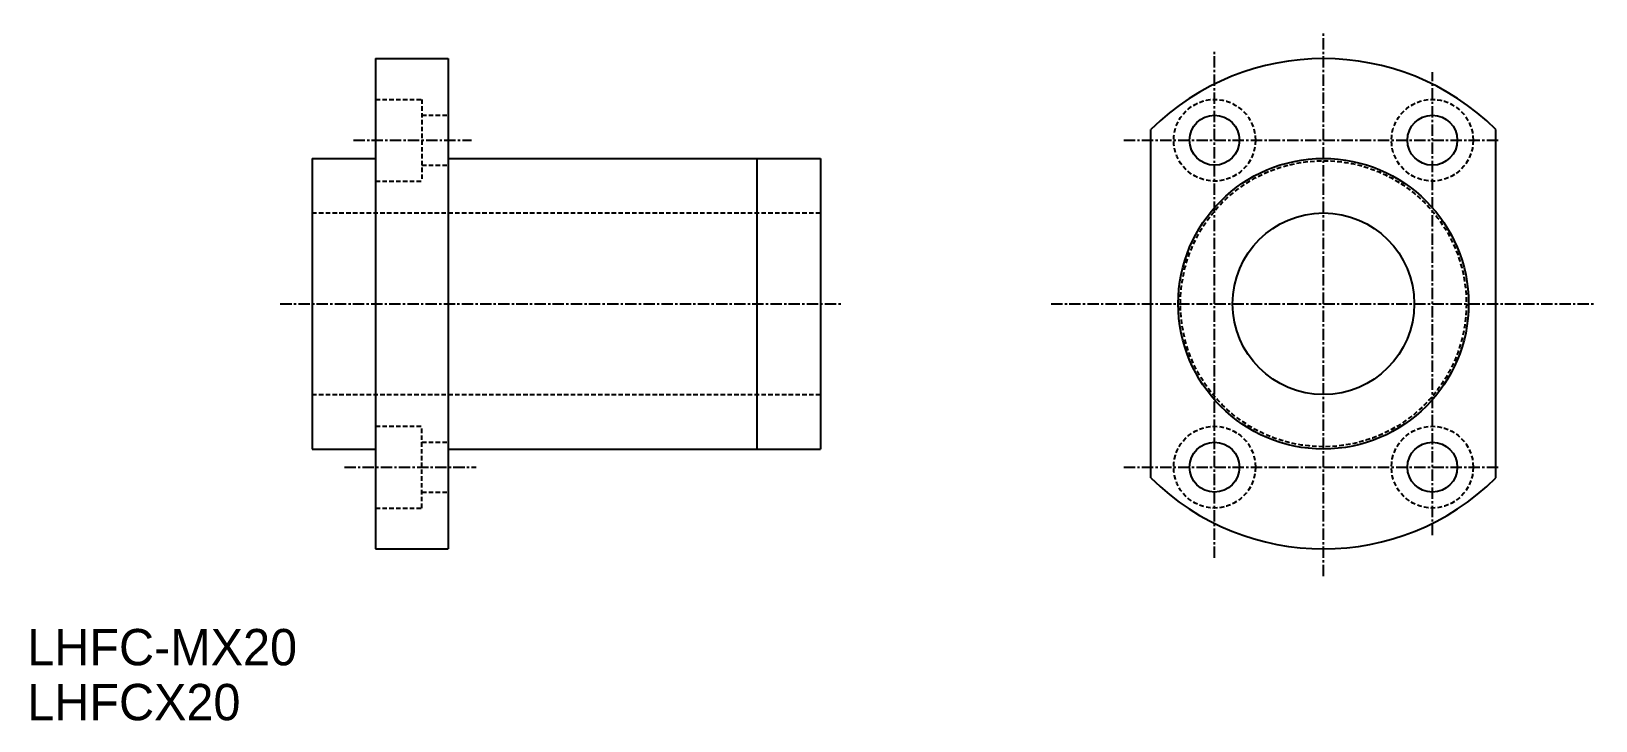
# Model space of a CAD drawing. Extents: x 227 to 400, y 138 to 214.
import ezdxf

# ---------------------------------------------------------------- set-up
doc = ezdxf.new("R2010")
doc.units = 0
doc.linetypes.add('CENTER', pattern=[2, 1.25, -0.25, 0.25, -0.25])
doc.linetypes.add('DASHED', pattern=[0.75, 0.5, -0.25])
doc.layers.get('0').update_dxf_attribs({"linetype": 'CONTINUOUS'})
doc.layers.add('CENTER', color=1, linetype='CENTER')

msp = doc.modelspace()

# ---------------------------------------------------------------- linework, layer by layer
at = {"color": 7, "linetype": 'CONTINUOUS'}
for p, q in [((265.3, 211.24), (265.3, 157.24)), ((265.3, 211.24), (273.3, 211.24)), ((273.3, 211.24), (273.3, 157.24)), ((350.72, 165.06), (350.72, 203.43)), ((388.72, 165.06), (388.72, 203.43)), ((258.3, 200.24), (258.3, 168.24)), ((258.3, 200.24), (265.3, 200.24)), ((273.3, 200.24), (314.3, 200.24)), ((307.3, 200.24), (307.3, 168.24)), ((314.3, 200.24), (314.3, 168.24)), ((258.3, 168.24), (265.3, 168.24)), ((273.3, 168.24), (314.3, 168.24)), ((265.3, 157.24), (273.3, 157.24))]:
    msp.add_line(p, q, dxfattribs=at)
at = {"color": 3, "linetype": 'DASHED'}
for p, q in [((265.3, 206.74), (270.4, 206.74)), ((270.4, 206.74), (270.4, 197.74)), ((270.4, 204.99), (273.3, 204.99)), ((270.4, 199.49), (273.3, 199.49)), ((265.3, 197.74), (270.4, 197.74)), ((258.3, 194.24), (314.3, 194.24)), ((258.3, 174.24), (314.3, 174.24)), ((265.3, 170.74), (270.4, 170.74)), ((270.4, 161.74), (270.4, 170.74)), ((270.4, 168.99), (273.3, 168.99)), ((270.4, 163.49), (273.3, 163.49)), ((265.3, 161.74), (270.4, 161.74))]:
    msp.add_line(p, q, dxfattribs=at)
for centre, radius in [((357.72, 202.24), 4.5), ((381.72, 202.24), 4.5), ((369.72, 184.24), 15.75), ((357.72, 166.24), 4.5), ((381.72, 166.24), 4.5)]:
    msp.add_circle(centre, radius, dxfattribs=at)
at = {"color": 7, "linetype": 'CONTINUOUS'}
for centre, radius in [((357.72, 202.24), 2.75), ((381.72, 202.24), 2.75), ((369.72, 184.24), 16), ((369.72, 184.24), 10), ((357.72, 166.24), 2.75), ((381.72, 166.24), 2.75)]:
    msp.add_circle(centre, radius, dxfattribs=at)
for start, end in [(45.2751, 134.7249), (225.2751, 314.7249)]:
    msp.add_arc((369.72, 184.24), 27, start, end, dxfattribs=at)
at = {"layer": 'CENTER', "color": 1, "linetype": 'CENTER'}
for p, q in [((369.72, 154.24), (369.72, 214.24)), ((357.72, 156.24), (357.72, 212.24)), ((381.72, 158.74), (381.72, 209.74)), ((262.86, 202.24), (275.86, 202.24)), ((347.72, 202.24), (389.22, 202.24)), ((254.8, 184.24), (316.8, 184.24)), ((339.72, 184.24), (399.72, 184.24)), ((261.86, 166.24), (276.36, 166.24)), ((347.72, 166.24), (389.22, 166.24))]:
    msp.add_line(p, q, dxfattribs=at)

# ---------------------------------------------------------------- texts
at = {"color": 7, "linetype": 'CONTINUOUS'}
for s, p in [('LHFC-MX20', (226.92, 144.42)), ('LHFCX20', (226.92, 138.37))]:
    msp.add_text(s, height=4, dxfattribs=at).set_placement(p)

doc.saveas('drawing.dxf')
